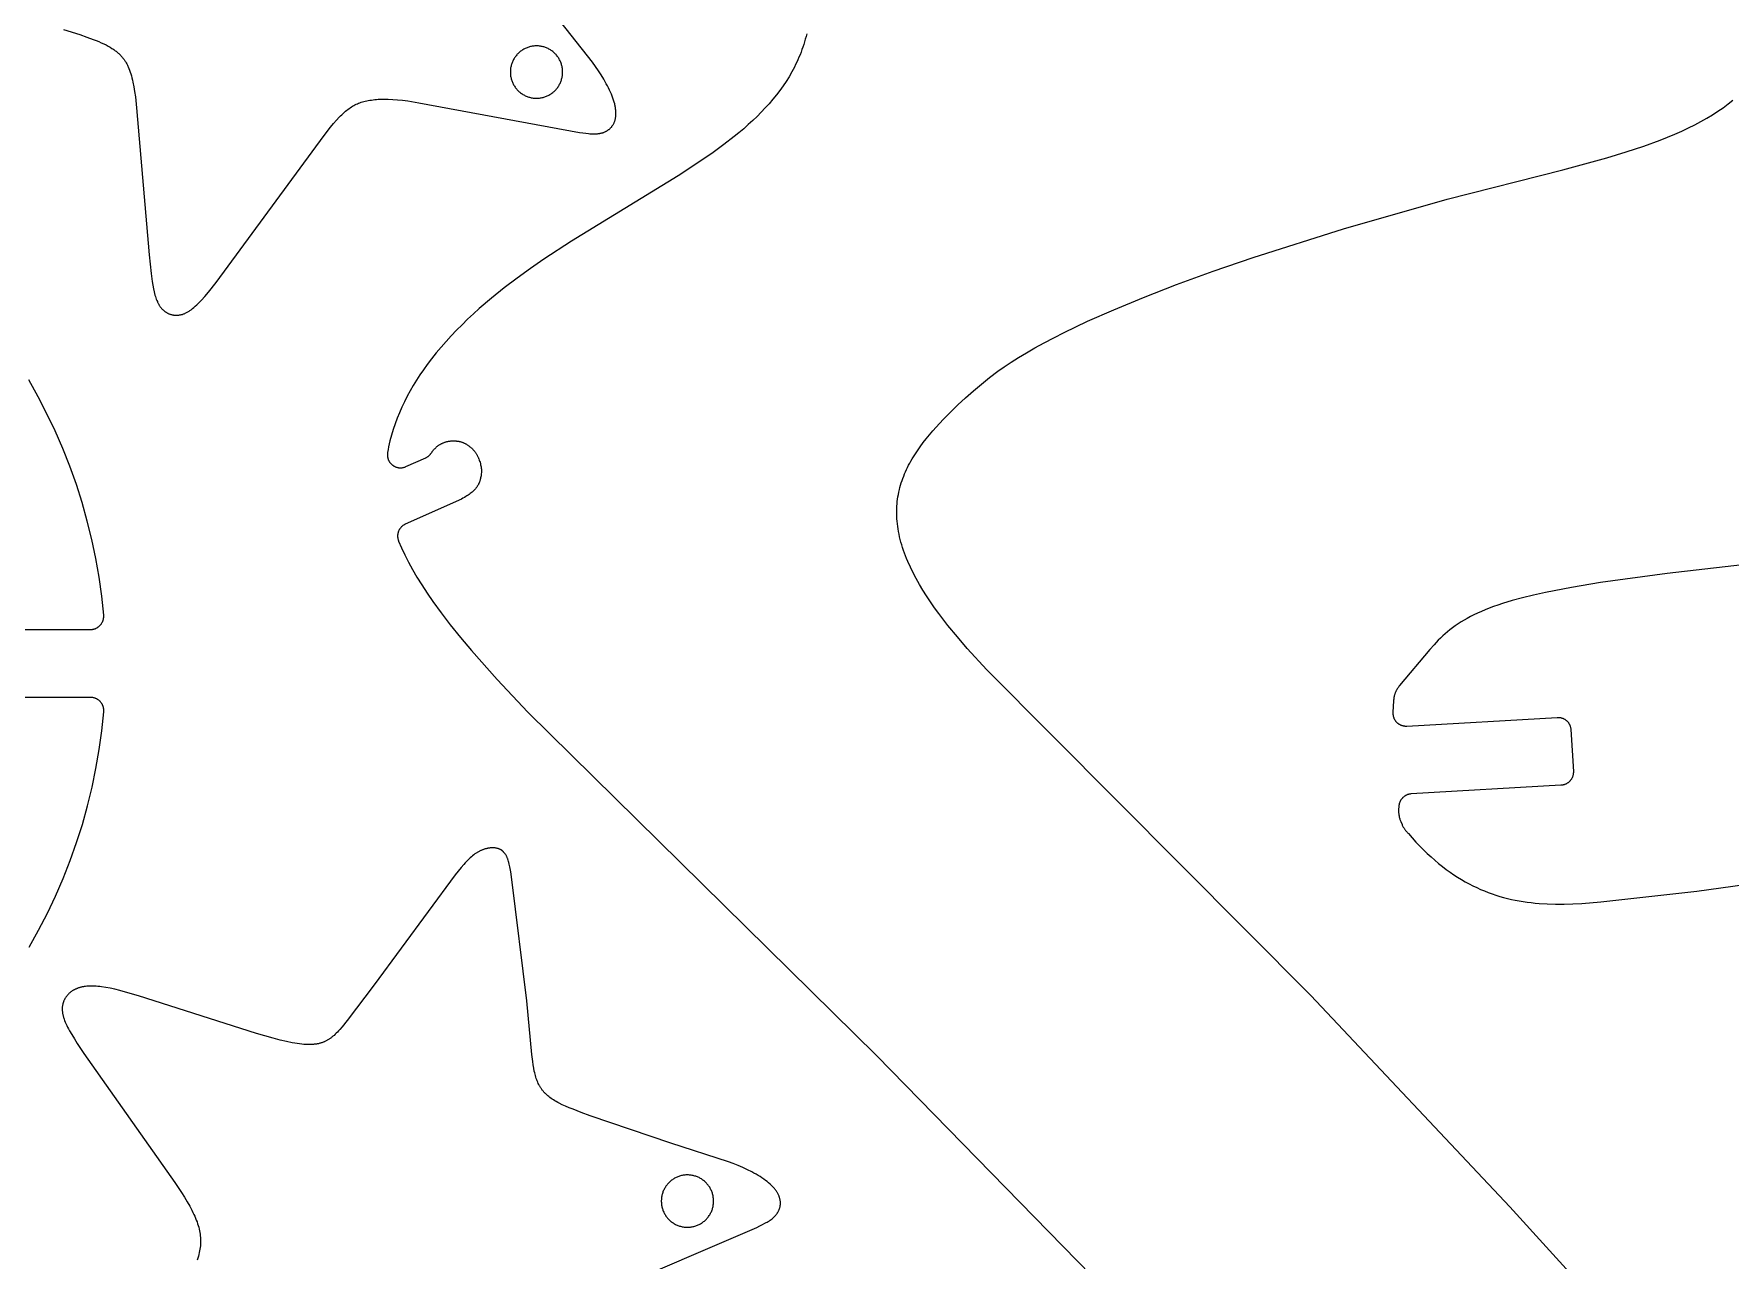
# Model space of a CAD drawing. Header units: millimetres. Extents: x -13379 to -9942, y 7 to 1157.
# Drawn here: x -11869.1 to -11609.6, y 310.8 to 498.3 of the extents above; entities that cross this region are included whole.
import ezdxf

# ---------------------------------------------------------------- set-up
doc = ezdxf.new("R2010")
doc.units = ezdxf.units.MM
doc.header["$MEASUREMENT"] = 0
for name, color, linetype in [('CIRCULO GRANDE 1', 7, 'Continuous'), ('SECCIONES', 7, 'Continuous'), ('TABLERO COMPLETO', 7, 'Continuous')]:
    doc.layers.add(name, color=color, linetype=linetype)

msp = doc.modelspace()

# ---------------------------------------------------------------- linework, layer by layer
at = {"layer": 'CIRCULO GRANDE 1'}
for points in [[(-11873.78, 407.27), (-11860.4, 407.27), (-11860.34, 407.28), (-11860.27, 407.28), (-11860.2, 407.29), (-11860.13, 407.29), (-11860.06, 407.3), (-11859.99, 407.32), (-11859.93, 407.33), (-11859.86, 407.35), (-11859.79, 407.37), (-11859.73, 407.39), (-11859.66, 407.42), (-11859.6, 407.44), (-11859.54, 407.47), (-11859.47, 407.5), (-11859.41, 407.54), (-11859.35, 407.57), (-11859.3, 407.61), (-11859.24, 407.65), (-11859.18, 407.69), (-11859.13, 407.73), (-11859.08, 407.78), (-11859.03, 407.82), (-11858.98, 407.87), (-11858.93, 407.92), (-11858.88, 407.98), (-11858.84, 408.03), (-11858.8, 408.08), (-11858.76, 408.14), (-11858.72, 408.2), (-11858.68, 408.26), (-11858.65, 408.32), (-11858.62, 408.38), (-11858.59, 408.44), (-11858.56, 408.5), (-11858.53, 408.57), (-11858.51, 408.63), (-11858.49, 408.7), (-11858.47, 408.76), (-11858.45, 408.83), (-11858.44, 408.9), (-11858.43, 408.97), (-11858.42, 409.03), (-11858.41, 409.1), (-11858.41, 409.17), (-11858.4, 409.24), (-11858.4, 409.31), (-11858.41, 409.38), (-11858.41, 409.45), (-11858.71, 412.36), (-11859.12, 415.26), (-11859.62, 418.14), (-11860.22, 421.01), (-11860.91, 423.85), (-11861.71, 426.67), (-11862.59, 429.46), (-11863.58, 432.22), (-11864.65, 434.94), (-11865.82, 437.63), (-11867.08, 440.27), (-11868.43, 442.87), (-11869.87, 445.42)], [(-11869.8, 358.71), (-11868.37, 361.27), (-11867.02, 363.87), (-11865.77, 366.51), (-11864.6, 369.2), (-11863.53, 371.92), (-11862.55, 374.68), (-11861.67, 377.47), (-11860.88, 380.29), (-11860.19, 383.14), (-11859.59, 386.01), (-11859.1, 388.89), (-11858.7, 391.79), (-11858.4, 394.7), (-11858.4, 394.77), (-11858.39, 394.84), (-11858.39, 394.91), (-11858.4, 394.98), (-11858.4, 395.05), (-11858.41, 395.12), (-11858.42, 395.19), (-11858.43, 395.25), (-11858.44, 395.32), (-11858.46, 395.39), (-11858.48, 395.46), (-11858.5, 395.52), (-11858.52, 395.59), (-11858.55, 395.65), (-11858.58, 395.71), (-11858.61, 395.78), (-11858.64, 395.84), (-11858.67, 395.9), (-11858.71, 395.95), (-11858.75, 396.01), (-11858.79, 396.07), (-11858.83, 396.12), (-11858.87, 396.18), (-11858.92, 396.23), (-11858.97, 396.28), (-11859.02, 396.33), (-11859.07, 396.37), (-11859.12, 396.42), (-11859.17, 396.46), (-11859.23, 396.5), (-11859.29, 396.54), (-11859.34, 396.58), (-11859.4, 396.61), (-11859.46, 396.65), (-11859.53, 396.68), (-11859.59, 396.71), (-11859.65, 396.73), (-11859.72, 396.76), (-11859.78, 396.78), (-11859.85, 396.8), (-11859.91, 396.82), (-11859.98, 396.83), (-11860.05, 396.85), (-11860.12, 396.86), (-11860.19, 396.86), (-11860.26, 396.87), (-11860.32, 396.87), (-11860.39, 396.87), (-11873.78, 396.87)]]:
    msp.add_lwpolyline(points, dxfattribs=at)
at = {"layer": 'SECCIONES'}
for points in [[(-11788.21, 492.51), (-11788.21, 492.65), (-11788.21, 492.79), (-11788.23, 492.92), (-11788.24, 493.06), (-11788.27, 493.2), (-11788.29, 493.34), (-11788.32, 493.47), (-11788.36, 493.6), (-11788.4, 493.74), (-11788.44, 493.87), (-11788.49, 494), (-11788.55, 494.13), (-11788.61, 494.25), (-11788.67, 494.38), (-11788.74, 494.5), (-11788.81, 494.62), (-11788.88, 494.73), (-11788.96, 494.85), (-11789.04, 494.96), (-11789.13, 495.07), (-11789.22, 495.17), (-11789.32, 495.27), (-11789.41, 495.37), (-11789.51, 495.47), (-11789.62, 495.56), (-11789.73, 495.65), (-11789.84, 495.73), (-11789.95, 495.81), (-11790.07, 495.89), (-11790.19, 495.96), (-11790.31, 496.03), (-11790.43, 496.09), (-11790.56, 496.15), (-11790.68, 496.21), (-11790.81, 496.26), (-11790.94, 496.3), (-11791.08, 496.35), (-11791.21, 496.38), (-11791.34, 496.41), (-11791.48, 496.44), (-11791.62, 496.46), (-11791.75, 496.48), (-11791.89, 496.5), (-11792.03, 496.5), (-11792.17, 496.51), (-11792.31, 496.51), (-11792.45, 496.5), (-11792.59, 496.49), (-11792.72, 496.47), (-11792.86, 496.45), (-11793, 496.43), (-11793.13, 496.4), (-11793.27, 496.36), (-11793.4, 496.32), (-11793.53, 496.28), (-11793.66, 496.23), (-11793.79, 496.18), (-11793.92, 496.12), (-11794.04, 496.06), (-11794.16, 495.99), (-11794.28, 495.92), (-11794.4, 495.85), (-11794.52, 495.77), (-11794.63, 495.69), (-11794.74, 495.6), (-11794.84, 495.51), (-11794.95, 495.42), (-11795.05, 495.32), (-11795.14, 495.22), (-11795.23, 495.12), (-11795.32, 495.01), (-11795.41, 494.9), (-11795.49, 494.79), (-11795.57, 494.68), (-11795.64, 494.56), (-11795.71, 494.44), (-11795.77, 494.31), (-11795.83, 494.19), (-11795.89, 494.06), (-11795.94, 493.93), (-11795.99, 493.8), (-11796.03, 493.67), (-11796.07, 493.54), (-11796.1, 493.4), (-11796.13, 493.27), (-11796.16, 493.13), (-11796.18, 492.99), (-11796.19, 492.85), (-11796.2, 492.72), (-11796.2, 492.58), (-11796.2, 492.44), (-11796.2, 492.3), (-11796.19, 492.16), (-11796.18, 492.02), (-11796.16, 491.89), (-11796.13, 491.75), (-11796.1, 491.61), (-11796.07, 491.48), (-11796.03, 491.34), (-11795.99, 491.21), (-11795.94, 491.08), (-11795.89, 490.95), (-11795.83, 490.83), (-11795.77, 490.7), (-11795.71, 490.58), (-11795.64, 490.46), (-11795.57, 490.34), (-11795.49, 490.22), (-11795.41, 490.11), (-11795.32, 490), (-11795.23, 489.9), (-11795.14, 489.79), (-11795.05, 489.69), (-11794.95, 489.59), (-11794.84, 489.5), (-11794.74, 489.41), (-11794.63, 489.33), (-11794.52, 489.24), (-11794.4, 489.17), (-11794.28, 489.09), (-11794.16, 489.02), (-11794.04, 488.96), (-11793.92, 488.89), (-11793.79, 488.84), (-11793.66, 488.78), (-11793.53, 488.73), (-11793.4, 488.69), (-11793.27, 488.65), (-11793.13, 488.62), (-11793, 488.59), (-11792.86, 488.56), (-11792.72, 488.54), (-11792.59, 488.53), (-11792.45, 488.52), (-11792.31, 488.51), (-11792.17, 488.51), (-11792.03, 488.51), (-11791.89, 488.52), (-11791.75, 488.53), (-11791.62, 488.55), (-11791.48, 488.57), (-11791.34, 488.6), (-11791.21, 488.63), (-11791.08, 488.67), (-11790.94, 488.71), (-11790.81, 488.76), (-11790.68, 488.81), (-11790.56, 488.86), (-11790.43, 488.92), (-11790.31, 488.99), (-11790.19, 489.06), (-11790.07, 489.13), (-11789.95, 489.2), (-11789.84, 489.28), (-11789.73, 489.37), (-11789.62, 489.46), (-11789.51, 489.55), (-11789.41, 489.64), (-11789.32, 489.74), (-11789.22, 489.84), (-11789.13, 489.95), (-11789.04, 490.06), (-11788.96, 490.17), (-11788.88, 490.28), (-11788.81, 490.4), (-11788.74, 490.52), (-11788.67, 490.64), (-11788.61, 490.76), (-11788.55, 490.89), (-11788.49, 491.02), (-11788.44, 491.15), (-11788.4, 491.28), (-11788.36, 491.41), (-11788.32, 491.55), (-11788.29, 491.68), (-11788.27, 491.82), (-11788.24, 491.95), (-11788.23, 492.09), (-11788.21, 492.23), (-11788.21, 492.37), (-11788.21, 492.51)], [(-11765.12, 319.86), (-11765.12, 319.99), (-11765.13, 320.13), (-11765.14, 320.27), (-11765.16, 320.41), (-11765.18, 320.55), (-11765.21, 320.68), (-11765.24, 320.82), (-11765.27, 320.95), (-11765.31, 321.09), (-11765.36, 321.22), (-11765.41, 321.35), (-11765.46, 321.47), (-11765.52, 321.6), (-11765.58, 321.72), (-11765.65, 321.85), (-11765.72, 321.97), (-11765.8, 322.08), (-11765.88, 322.2), (-11765.96, 322.31), (-11766.05, 322.42), (-11766.14, 322.52), (-11766.23, 322.62), (-11766.33, 322.72), (-11766.43, 322.82), (-11766.53, 322.91), (-11766.64, 323), (-11766.75, 323.08), (-11766.87, 323.16), (-11766.98, 323.24), (-11767.1, 323.31), (-11767.22, 323.38), (-11767.34, 323.44), (-11767.47, 323.5), (-11767.6, 323.55), (-11767.73, 323.61), (-11767.86, 323.65), (-11767.99, 323.69), (-11768.12, 323.73), (-11768.26, 323.76), (-11768.39, 323.79), (-11768.53, 323.81), (-11768.67, 323.83), (-11768.81, 323.84), (-11768.95, 323.85), (-11769.09, 323.86), (-11769.22, 323.85), (-11769.36, 323.85), (-11769.5, 323.84), (-11769.64, 323.82), (-11769.78, 323.8), (-11769.91, 323.78), (-11770.05, 323.75), (-11770.18, 323.71), (-11770.32, 323.67), (-11770.45, 323.63), (-11770.58, 323.58), (-11770.71, 323.53), (-11770.83, 323.47), (-11770.96, 323.41), (-11771.08, 323.34), (-11771.2, 323.27), (-11771.32, 323.2), (-11771.43, 323.12), (-11771.54, 323.04), (-11771.65, 322.95), (-11771.76, 322.86), (-11771.86, 322.77), (-11771.96, 322.67), (-11772.06, 322.57), (-11772.15, 322.47), (-11772.24, 322.36), (-11772.32, 322.25), (-11772.4, 322.14), (-11772.48, 322.02), (-11772.55, 321.91), (-11772.62, 321.79), (-11772.69, 321.66), (-11772.75, 321.54), (-11772.81, 321.41), (-11772.86, 321.28), (-11772.9, 321.15), (-11772.95, 321.02), (-11772.98, 320.89), (-11773.02, 320.75), (-11773.05, 320.62), (-11773.07, 320.48), (-11773.09, 320.34), (-11773.1, 320.2), (-11773.11, 320.06), (-11773.12, 319.93), (-11773.12, 319.79), (-11773.11, 319.65), (-11773.1, 319.51), (-11773.09, 319.37), (-11773.07, 319.23), (-11773.05, 319.1), (-11773.02, 318.96), (-11772.98, 318.83), (-11772.95, 318.69), (-11772.9, 318.56), (-11772.86, 318.43), (-11772.81, 318.3), (-11772.75, 318.17), (-11772.69, 318.05), (-11772.62, 317.93), (-11772.55, 317.81), (-11772.48, 317.69), (-11772.4, 317.57), (-11772.32, 317.46), (-11772.24, 317.35), (-11772.15, 317.24), (-11772.06, 317.14), (-11771.96, 317.04), (-11771.86, 316.94), (-11771.76, 316.85), (-11771.65, 316.76), (-11771.54, 316.67), (-11771.43, 316.59), (-11771.32, 316.51), (-11771.2, 316.44), (-11771.08, 316.37), (-11770.96, 316.3), (-11770.83, 316.24), (-11770.71, 316.18), (-11770.58, 316.13), (-11770.45, 316.08), (-11770.32, 316.04), (-11770.18, 316), (-11770.05, 315.97), (-11769.91, 315.94), (-11769.78, 315.91), (-11769.64, 315.89), (-11769.5, 315.87), (-11769.36, 315.86), (-11769.22, 315.86), (-11769.09, 315.86), (-11768.95, 315.86), (-11768.81, 315.87), (-11768.67, 315.88), (-11768.53, 315.9), (-11768.39, 315.92), (-11768.26, 315.95), (-11768.12, 315.98), (-11767.99, 316.02), (-11767.86, 316.06), (-11767.73, 316.11), (-11767.6, 316.16), (-11767.47, 316.21), (-11767.34, 316.27), (-11767.22, 316.34), (-11767.1, 316.4), (-11766.98, 316.48), (-11766.87, 316.55), (-11766.75, 316.63), (-11766.64, 316.72), (-11766.53, 316.8), (-11766.43, 316.9), (-11766.33, 316.99), (-11766.23, 317.09), (-11766.14, 317.19), (-11766.05, 317.3), (-11765.96, 317.4), (-11765.88, 317.52), (-11765.8, 317.63), (-11765.72, 317.75), (-11765.65, 317.87), (-11765.58, 317.99), (-11765.52, 318.11), (-11765.46, 318.24), (-11765.41, 318.37), (-11765.36, 318.5), (-11765.31, 318.63), (-11765.27, 318.76), (-11765.24, 318.89), (-11765.21, 319.03), (-11765.18, 319.17), (-11765.16, 319.3), (-11765.14, 319.44), (-11765.13, 319.58), (-11765.12, 319.72), (-11765.12, 319.86)]]:
    msp.add_lwpolyline(points, dxfattribs=at)
for points in [[(-11750.88, 498.37, 0), (-11750.98, 497.96, 0), (-11751.09, 497.55, 0), (-11751.21, 497.14, 0), (-11751.34, 496.74, 0), (-11751.47, 496.34, 0), (-11751.61, 495.94, 0), (-11751.75, 495.55, 0), (-11751.9, 495.16, 0), (-11752.06, 494.78, 0), (-11752.23, 494.39, 0), (-11752.4, 494.01, 0), (-11752.58, 493.64, 0), (-11752.77, 493.26, 0), (-11753.16, 492.53, 0), (-11753.58, 491.8, 0), (-11754.02, 491.09, 0), (-11754.49, 490.38, 0), (-11754.99, 489.69, 0), (-11755.51, 489.01, 0), (-11756.05, 488.34, 0), (-11756.62, 487.67, 0), (-11757.21, 487.02, 0), (-11757.83, 486.37, 0), (-11758.47, 485.73, 0), (-11759.13, 485.1, 0), (-11759.81, 484.47, 0), (-11760.52, 483.85, 0), (-11761.25, 483.24, 0), (-11761.99, 482.63, 0), (-11763.55, 481.42, 0), (-11765.19, 480.22, 0), (-11766.9, 479.04, 0), (-11770.53, 476.66, 0), (-11786.86, 466.67, 0), (-11791.07, 463.9, 0), (-11793.14, 462.47, 0), (-11795.18, 461, 0), (-11797.16, 459.49, 0), (-11799.09, 457.93, 0), (-11800.96, 456.34, 0), (-11801.86, 455.53, 0), (-11802.74, 454.71, 0), (-11803.6, 453.88, 0), (-11804.44, 453.04, 0), (-11805.25, 452.18, 0), (-11806.04, 451.32, 0), (-11806.81, 450.45, 0), (-11807.54, 449.57, 0), (-11808.25, 448.68, 0), (-11808.93, 447.78, 0), (-11809.5, 446.98, 0), (-11810.04, 446.19, 0), (-11810.56, 445.38, 0), (-11811.06, 444.57, 0), (-11811.53, 443.75, 0), (-11811.98, 442.93, 0), (-11812.41, 442.1, 0), (-11812.8, 441.26, 0), (-11813.18, 440.42, 0), (-11813.52, 439.57, 0), (-11813.84, 438.71, 0), (-11814.13, 437.85, 0), (-11814.39, 436.98, 0), (-11814.62, 436.1, 0), (-11814.72, 435.66, 0), (-11814.82, 435.22, 0), (-11814.91, 434.77, 0), (-11814.99, 434.33, 0), (-11815, 434.26, 0), (-11815.01, 434.19, 0), (-11815.01, 434.12, 0), (-11815.02, 434.05, 0), (-11815.02, 433.98, 0), (-11815.02, 433.91, 0), (-11815.01, 433.84, 0), (-11815.01, 433.77, 0), (-11815, 433.7, 0), (-11814.99, 433.63, 0), (-11814.97, 433.56, 0), (-11814.96, 433.5, 0), (-11814.94, 433.43, 0), (-11814.92, 433.36, 0), (-11814.89, 433.3, 0), (-11814.87, 433.23, 0), (-11814.84, 433.17, 0), (-11814.81, 433.11, 0), (-11814.78, 433.04, 0), (-11814.74, 432.98, 0), (-11814.71, 432.92, 0), (-11814.67, 432.86, 0), (-11814.63, 432.81, 0), (-11814.59, 432.75, 0), (-11814.54, 432.7, 0), (-11814.5, 432.65, 0), (-11814.45, 432.6, 0), (-11814.4, 432.55, 0), (-11814.35, 432.5, 0), (-11814.3, 432.45, 0), (-11814.24, 432.41, 0), (-11814.19, 432.37, 0), (-11814.13, 432.33, 0), (-11814.07, 432.29, 0), (-11814.01, 432.25, 0), (-11813.95, 432.22, 0), (-11813.89, 432.19, 0), (-11813.82, 432.16, 0), (-11813.76, 432.13, 0), (-11813.69, 432.11, 0), (-11813.63, 432.09, 0), (-11813.56, 432.07, 0), (-11813.49, 432.05, 0), (-11813.43, 432.03, 0), (-11813.36, 432.02, 0), (-11813.29, 432.01, 0), (-11813.22, 432, 0), (-11813.15, 432, 0), (-11813.08, 431.99, 0), (-11813.01, 431.99, 0), (-11812.94, 431.99, 0), (-11812.87, 432, 0), (-11812.8, 432, 0), (-11812.73, 432.01, 0), (-11812.66, 432.02, 0), (-11812.6, 432.04, 0), (-11812.53, 432.05, 0), (-11812.46, 432.07, 0), (-11812.39, 432.09, 0), (-11812.33, 432.11, 0), (-11812.26, 432.14, 0), (-11812.2, 432.17, 0), (-11809.15, 433.53, 0), (-11809.08, 433.56, 0), (-11809.02, 433.59, 0), (-11808.96, 433.63, 0), (-11808.9, 433.66, 0), (-11808.85, 433.7, 0), (-11808.79, 433.74, 0), (-11808.74, 433.78, 0), (-11808.68, 433.82, 0), (-11808.63, 433.87, 0), (-11808.58, 433.91, 0), (-11808.53, 433.96, 0), (-11808.49, 434.01, 0), (-11808.44, 434.06, 0), (-11808.4, 434.11, 0), (-11808.36, 434.17, 0), (-11808.32, 434.22, 0), (-11808.28, 434.28, 0), (-11808.24, 434.34, 0), (-11808.19, 434.41, 0), (-11808.15, 434.47, 0), (-11808.1, 434.54, 0), (-11808.05, 434.6, 0), (-11808, 434.66, 0), (-11807.95, 434.72, 0), (-11807.9, 434.78, 0), (-11807.85, 434.84, 0), (-11807.79, 434.9, 0), (-11807.73, 434.96, 0), (-11807.67, 435.02, 0), (-11807.61, 435.07, 0), (-11807.55, 435.13, 0), (-11807.49, 435.18, 0), (-11807.43, 435.23, 0), (-11807.36, 435.29, 0), (-11807.29, 435.34, 0), (-11807.23, 435.39, 0), (-11807.16, 435.43, 0), (-11807.09, 435.48, 0), (-11807.01, 435.53, 0), (-11806.94, 435.57, 0), (-11806.87, 435.61, 0), (-11806.79, 435.65, 0), (-11806.72, 435.69, 0), (-11806.64, 435.73, 0), (-11806.56, 435.77, 0), (-11806.48, 435.8, 0), (-11806.41, 435.83, 0), (-11806.33, 435.86, 0), (-11806.25, 435.89, 0), (-11806.16, 435.92, 0), (-11806.08, 435.95, 0), (-11806, 435.97, 0), (-11805.92, 435.99, 0), (-11805.83, 436.01, 0), (-11805.75, 436.03, 0), (-11805.67, 436.05, 0), (-11805.58, 436.07, 0), (-11805.5, 436.08, 0), (-11805.42, 436.09, 0), (-11805.33, 436.1, 0), (-11805.25, 436.11, 0), (-11805.16, 436.11, 0), (-11805.08, 436.12, 0), (-11805, 436.12, 0), (-11804.91, 436.12, 0), (-11804.83, 436.12, 0), (-11804.75, 436.12, 0), (-11804.66, 436.12, 0), (-11804.58, 436.11, 0), (-11804.5, 436.1, 0), (-11804.42, 436.09, 0), (-11804.34, 436.08, 0), (-11804.26, 436.07, 0), (-11804.18, 436.06, 0), (-11804.1, 436.04, 0), (-11804.02, 436.02, 0), (-11803.95, 436, 0), (-11803.87, 435.99, 0), (-11803.8, 435.96, 0), (-11803.72, 435.94, 0), (-11803.65, 435.92, 0), (-11803.58, 435.89, 0), (-11803.5, 435.87, 0), (-11803.43, 435.84, 0), (-11803.36, 435.81, 0), (-11803.29, 435.78, 0), (-11803.21, 435.74, 0), (-11803.14, 435.71, 0), (-11803.07, 435.67, 0), (-11803, 435.64, 0), (-11802.93, 435.6, 0), (-11802.86, 435.56, 0), (-11802.79, 435.51, 0), (-11802.72, 435.47, 0), (-11802.65, 435.42, 0), (-11802.58, 435.37, 0), (-11802.51, 435.32, 0), (-11802.44, 435.27, 0), (-11802.38, 435.22, 0), (-11802.31, 435.17, 0), (-11802.24, 435.11, 0), (-11802.18, 435.05, 0), (-11802.12, 434.99, 0), (-11802.05, 434.93, 0), (-11801.99, 434.87, 0), (-11801.93, 434.8, 0), (-11801.87, 434.74, 0), (-11801.82, 434.67, 0), (-11801.76, 434.6, 0), (-11801.7, 434.53, 0), (-11801.65, 434.46, 0), (-11801.59, 434.39, 0), (-11801.54, 434.32, 0), (-11801.49, 434.24, 0), (-11801.44, 434.17, 0), (-11801.39, 434.09, 0), (-11801.35, 434.01, 0), (-11801.3, 433.93, 0), (-11801.26, 433.85, 0), (-11801.21, 433.77, 0), (-11801.17, 433.69, 0), (-11801.13, 433.6, 0), (-11801.09, 433.52, 0), (-11801.06, 433.44, 0), (-11801.02, 433.35, 0), (-11800.96, 433.18, 0), (-11800.9, 433, 0), (-11800.84, 432.83, 0), (-11800.79, 432.65, 0), (-11800.75, 432.47, 0), (-11800.71, 432.29, 0), (-11800.68, 432.12, 0), (-11800.66, 431.94, 0), (-11800.64, 431.76, 0), (-11800.62, 431.59, 0), (-11800.63, 431.42, 0), (-11800.64, 431.25, 0), (-11800.65, 431.08, 0), (-11800.67, 430.92, 0), (-11800.69, 430.76, 0), (-11800.72, 430.61, 0), (-11800.75, 430.45, 0), (-11800.78, 430.3, 0), (-11800.8, 430.23, 0), (-11800.82, 430.15, 0), (-11800.84, 430.08, 0), (-11800.87, 430.01, 0), (-11800.89, 429.94, 0), (-11800.92, 429.87, 0), (-11800.95, 429.8, 0), (-11800.97, 429.72, 0), (-11801, 429.66, 0), (-11801.04, 429.59, 0), (-11801.07, 429.52, 0), (-11801.1, 429.45, 0), (-11801.14, 429.38, 0), (-11801.18, 429.31, 0), (-11801.22, 429.25, 0), (-11801.26, 429.18, 0), (-11801.3, 429.12, 0), (-11801.35, 429.05, 0), (-11801.39, 428.99, 0), (-11801.44, 428.92, 0), (-11801.49, 428.86, 0), (-11801.55, 428.79, 0), (-11801.6, 428.73, 0), (-11801.66, 428.67, 0), (-11801.71, 428.6, 0), (-11801.77, 428.54, 0), (-11801.84, 428.48, 0), (-11801.9, 428.42, 0), (-11801.97, 428.36, 0), (-11802.03, 428.29, 0), (-11802.18, 428.17, 0), (-11802.33, 428.05, 0), (-11802.49, 427.93, 0), (-11802.66, 427.81, 0), (-11802.84, 427.69, 0), (-11803.03, 427.58, 0), (-11803.23, 427.46, 0), (-11803.45, 427.34, 0), (-11803.67, 427.22, 0), (-11812.27, 423.37, 0), (-11812.34, 423.34, 0), (-11812.4, 423.31, 0), (-11812.46, 423.27, 0), (-11812.51, 423.24, 0), (-11812.57, 423.2, 0), (-11812.63, 423.16, 0), (-11812.68, 423.12, 0), (-11812.74, 423.08, 0), (-11812.79, 423.03, 0), (-11812.84, 422.99, 0), (-11812.89, 422.94, 0), (-11812.93, 422.89, 0), (-11812.98, 422.84, 0), (-11813.02, 422.78, 0), (-11813.06, 422.73, 0), (-11813.1, 422.67, 0), (-11813.14, 422.62, 0), (-11813.18, 422.56, 0), (-11813.21, 422.5, 0), (-11813.24, 422.44, 0), (-11813.27, 422.38, 0), (-11813.3, 422.31, 0), (-11813.33, 422.25, 0), (-11813.35, 422.19, 0), (-11813.37, 422.12, 0), (-11813.39, 422.06, 0), (-11813.4, 421.99, 0), (-11813.42, 421.92, 0), (-11813.43, 421.86, 0), (-11813.44, 421.79, 0), (-11813.45, 421.72, 0), (-11813.45, 421.65, 0), (-11813.46, 421.58, 0), (-11813.46, 421.51, 0), (-11813.45, 421.45, 0), (-11813.45, 421.38, 0), (-11813.44, 421.31, 0), (-11813.43, 421.24, 0), (-11813.42, 421.17, 0), (-11813.41, 421.11, 0), (-11813.39, 421.04, 0), (-11813.37, 420.98, 0), (-11813.35, 420.91, 0), (-11813.33, 420.85, 0), (-11813.31, 420.78, 0), (-11812.86, 419.75, 0), (-11812.36, 418.68, 0), (-11811.8, 417.58, 0), (-11811.19, 416.45, 0), (-11810.5, 415.29, 0), (-11809.76, 414.08, 0), (-11808.94, 412.83, 0), (-11808.05, 411.54, 0), (-11806.79, 409.8, 0), (-11805.39, 407.98, 0), (-11803.85, 406.06, 0), (-11802.14, 404.03, 0), (-11798.22, 399.61, 0), (-11793.51, 394.61, 0), (-11740.2, 342.12, 0), (-11707.28, 308.43, 0)], [(-11608.47, 280.58, 0), (-11643.31, 318.96, 0), (-11673.78, 351.28, 0), (-11723.32, 401.08, 0), (-11726.32, 404.38, 0), (-11727.82, 406.12, 0), (-11729.28, 407.89, 0), (-11730.66, 409.69, 0), (-11731.31, 410.59, 0), (-11731.94, 411.49, 0), (-11732.54, 412.39, 0), (-11733.1, 413.28, 0), (-11733.64, 414.17, 0), (-11734.13, 415.06, 0), (-11734.6, 415.94, 0), (-11735.02, 416.81, 0), (-11735.41, 417.67, 0), (-11735.59, 418.1, 0), (-11735.76, 418.52, 0), (-11735.92, 418.95, 0), (-11736.07, 419.37, 0), (-11736.21, 419.79, 0), (-11736.34, 420.2, 0), (-11736.46, 420.61, 0), (-11736.56, 421.02, 0), (-11736.66, 421.43, 0), (-11736.75, 421.84, 0), (-11736.83, 422.24, 0), (-11736.9, 422.64, 0), (-11736.96, 423.04, 0), (-11737.01, 423.43, 0), (-11737.05, 423.82, 0), (-11737.08, 424.21, 0), (-11737.1, 424.59, 0), (-11737.11, 424.98, 0), (-11737.11, 425.36, 0), (-11737.1, 425.73, 0), (-11737.08, 426.11, 0), (-11737.05, 426.48, 0), (-11737.02, 426.85, 0), (-11736.97, 427.21, 0), (-11736.92, 427.57, 0), (-11736.85, 427.93, 0), (-11736.78, 428.29, 0), (-11736.7, 428.65, 0), (-11736.61, 429, 0), (-11736.51, 429.35, 0), (-11736.41, 429.69, 0), (-11736.29, 430.04, 0), (-11736.17, 430.38, 0), (-11736.04, 430.72, 0), (-11735.9, 431.05, 0), (-11735.76, 431.39, 0), (-11735.61, 431.72, 0), (-11735.45, 432.05, 0), (-11735.29, 432.38, 0), (-11735.11, 432.7, 0), (-11734.94, 433.02, 0), (-11734.75, 433.34, 0), (-11734.36, 433.98, 0), (-11733.95, 434.61, 0), (-11733.52, 435.22, 0), (-11733.07, 435.84, 0), (-11732.6, 436.44, 0), (-11732.11, 437.04, 0), (-11731.61, 437.63, 0), (-11731.09, 438.21, 0), (-11730.02, 439.36, 0), (-11728.9, 440.49, 0), (-11727.75, 441.6, 0), (-11726.57, 442.68, 0), (-11725.37, 443.74, 0), (-11724.15, 444.77, 0), (-11722.91, 445.78, 0), (-11721.66, 446.75, 0), (-11720.66, 447.44, 0), (-11719.6, 448.14, 0), (-11718.47, 448.86, 0), (-11717.26, 449.59, 0), (-11715.97, 450.33, 0), (-11714.58, 451.1, 0), (-11713.09, 451.89, 0), (-11711.49, 452.7, 0), (-11707.95, 454.39, 0), (-11703.92, 456.17, 0), (-11699.38, 458.04, 0), (-11694.31, 460, 0), (-11688.72, 462.05, 0), (-11682.59, 464.16, 0), (-11668.76, 468.55, 0), (-11652.93, 473.07, 0), (-11635.23, 477.57, 0), (-11628.48, 479.4, 0), (-11625.53, 480.3, 0), (-11622.83, 481.19, 0), (-11620.36, 482.1, 0), (-11619.2, 482.56, 0), (-11618.09, 483.02, 0), (-11617.03, 483.49, 0), (-11616.01, 483.97, 0), (-11615.04, 484.46, 0), (-11614.1, 484.95, 0), (-11613.2, 485.46, 0), (-11612.34, 485.98, 0), (-11611.51, 486.52, 0), (-11610.72, 487.06, 0), (-11609.95, 487.63, 0), (-11609.21, 488.2, 0)], [(-11594.45, 418.66, 0), (-11619.26, 415.81, 0), (-11629.47, 414.43, 0), (-11633.91, 413.71, 0), (-11637.88, 412.94, 0), (-11639.7, 412.53, 0), (-11641.39, 412.11, 0), (-11642.98, 411.68, 0), (-11644.46, 411.23, 0), (-11645.16, 411, 0), (-11645.83, 410.76, 0), (-11646.47, 410.52, 0), (-11647.1, 410.28, 0), (-11647.69, 410.03, 0), (-11648.27, 409.77, 0), (-11648.82, 409.51, 0), (-11649.34, 409.25, 0), (-11649.85, 408.97, 0), (-11650.34, 408.7, 0), (-11650.8, 408.42, 0), (-11651.25, 408.13, 0), (-11651.68, 407.83, 0), (-11652.09, 407.53, 0), (-11652.49, 407.23, 0), (-11652.87, 406.92, 0), (-11653.24, 406.6, 0), (-11653.6, 406.28, 0), (-11653.94, 405.95, 0), (-11654.28, 405.61, 0), (-11654.61, 405.27, 0), (-11654.93, 404.92, 0), (-11655.55, 404.2, 0), (-11660.19, 398.7, 0), (-11660.24, 398.64, 0), (-11660.29, 398.57, 0), (-11660.33, 398.51, 0), (-11660.38, 398.45, 0), (-11660.43, 398.38, 0), (-11660.47, 398.31, 0), (-11660.52, 398.25, 0), (-11660.56, 398.18, 0), (-11660.6, 398.11, 0), (-11660.64, 398.04, 0), (-11660.68, 397.97, 0), (-11660.71, 397.89, 0), (-11660.75, 397.82, 0), (-11660.78, 397.75, 0), (-11660.81, 397.67, 0), (-11660.85, 397.6, 0), (-11660.87, 397.52, 0), (-11660.9, 397.45, 0), (-11660.93, 397.37, 0), (-11660.95, 397.29, 0), (-11660.98, 397.21, 0), (-11661, 397.14, 0), (-11661.02, 397.06, 0), (-11661.04, 396.98, 0), (-11661.05, 396.9, 0), (-11661.07, 396.82, 0), (-11661.08, 396.74, 0), (-11661.09, 396.66, 0), (-11661.1, 396.58, 0), (-11661.11, 396.5, 0), (-11661.12, 396.43, 0), (-11661.12, 396.35, 0), (-11661.17, 395.51, 0), (-11661.22, 394.61, 0), (-11661.22, 394.54, 0), (-11661.22, 394.47, 0), (-11661.22, 394.4, 0), (-11661.22, 394.33, 0), (-11661.21, 394.27, 0), (-11661.2, 394.2, 0), (-11661.19, 394.13, 0), (-11661.18, 394.06, 0), (-11661.16, 393.99, 0), (-11661.14, 393.93, 0), (-11661.12, 393.86, 0), (-11661.1, 393.8, 0), (-11661.07, 393.73, 0), (-11661.05, 393.67, 0), (-11661.02, 393.61, 0), (-11660.99, 393.55, 0), (-11660.95, 393.49, 0), (-11660.92, 393.43, 0), (-11660.88, 393.37, 0), (-11660.84, 393.31, 0), (-11660.8, 393.26, 0), (-11660.75, 393.21, 0), (-11660.71, 393.15, 0), (-11660.66, 393.1, 0), (-11660.61, 393.06, 0), (-11660.56, 393.01, 0), (-11660.51, 392.96, 0), (-11660.46, 392.92, 0), (-11660.4, 392.88, 0), (-11660.35, 392.84, 0), (-11660.29, 392.8, 0), (-11660.23, 392.77, 0), (-11660.17, 392.73, 0), (-11660.11, 392.7, 0), (-11660.05, 392.67, 0), (-11659.98, 392.64, 0), (-11659.92, 392.62, 0), (-11659.85, 392.6, 0), (-11659.79, 392.58, 0), (-11659.72, 392.56, 0), (-11659.66, 392.54, 0), (-11659.59, 392.53, 0), (-11659.52, 392.52, 0), (-11659.45, 392.51, 0), (-11659.38, 392.5, 0), (-11659.31, 392.5, 0), (-11659.25, 392.5, 0), (-11659.18, 392.5, 0), (-11659.11, 392.5, 0), (-11636.11, 393.83, 0), (-11636.04, 393.83, 0), (-11635.97, 393.83, 0), (-11635.9, 393.83, 0), (-11635.83, 393.83, 0), (-11635.76, 393.82, 0), (-11635.7, 393.81, 0), (-11635.63, 393.8, 0), (-11635.56, 393.79, 0), (-11635.5, 393.77, 0), (-11635.43, 393.75, 0), (-11635.37, 393.73, 0), (-11635.3, 393.71, 0), (-11635.24, 393.69, 0), (-11635.17, 393.66, 0), (-11635.11, 393.63, 0), (-11635.05, 393.6, 0), (-11634.99, 393.57, 0), (-11634.93, 393.53, 0), (-11634.88, 393.49, 0), (-11634.82, 393.45, 0), (-11634.77, 393.41, 0), (-11634.71, 393.37, 0), (-11634.66, 393.33, 0), (-11634.61, 393.28, 0), (-11634.56, 393.23, 0), (-11634.51, 393.18, 0), (-11634.47, 393.13, 0), (-11634.43, 393.08, 0), (-11634.38, 393.02, 0), (-11634.34, 392.97, 0), (-11634.31, 392.91, 0), (-11634.27, 392.85, 0), (-11634.24, 392.79, 0), (-11634.21, 392.73, 0), (-11634.18, 392.67, 0), (-11634.15, 392.61, 0), (-11634.12, 392.55, 0), (-11634.1, 392.48, 0), (-11634.08, 392.42, 0), (-11634.06, 392.35, 0), (-11634.04, 392.29, 0), (-11634.03, 392.22, 0), (-11634.02, 392.15, 0), (-11634.01, 392.08, 0), (-11634, 392.02, 0), (-11633.99, 391.95, 0), (-11633.62, 385.56, 0), (-11633.62, 385.49, 0), (-11633.62, 385.42, 0), (-11633.62, 385.35, 0), (-11633.63, 385.29, 0), (-11633.63, 385.22, 0), (-11633.64, 385.15, 0), (-11633.65, 385.08, 0), (-11633.67, 385.02, 0), (-11633.68, 384.95, 0), (-11633.7, 384.88, 0), (-11633.72, 384.82, 0), (-11633.74, 384.75, 0), (-11633.77, 384.69, 0), (-11633.79, 384.63, 0), (-11633.82, 384.57, 0), (-11633.85, 384.5, 0), (-11633.89, 384.44, 0), (-11633.92, 384.39, 0), (-11633.96, 384.33, 0), (-11634, 384.27, 0), (-11634.04, 384.22, 0), (-11634.08, 384.16, 0), (-11634.13, 384.11, 0), (-11634.17, 384.06, 0), (-11634.22, 384.01, 0), (-11634.27, 383.97, 0), (-11634.32, 383.92, 0), (-11634.37, 383.88, 0), (-11634.43, 383.84, 0), (-11634.48, 383.8, 0), (-11634.54, 383.76, 0), (-11634.6, 383.72, 0), (-11634.66, 383.69, 0), (-11634.72, 383.66, 0), (-11634.78, 383.63, 0), (-11634.84, 383.6, 0), (-11634.91, 383.58, 0), (-11634.97, 383.55, 0), (-11635.04, 383.53, 0), (-11635.1, 383.51, 0), (-11635.17, 383.5, 0), (-11635.23, 383.48, 0), (-11635.3, 383.47, 0), (-11635.37, 383.46, 0), (-11635.44, 383.45, 0), (-11635.51, 383.45, 0), (-11658.43, 382.12, 0), (-11658.49, 382.12, 0), (-11658.56, 382.11, 0), (-11658.63, 382.1, 0), (-11658.7, 382.09, 0), (-11658.77, 382.07, 0), (-11658.84, 382.05, 0), (-11658.9, 382.03, 0), (-11658.97, 382.01, 0), (-11659.03, 381.99, 0), (-11659.1, 381.96, 0), (-11659.16, 381.93, 0), (-11659.22, 381.9, 0), (-11659.28, 381.87, 0), (-11659.34, 381.84, 0), (-11659.4, 381.8, 0), (-11659.46, 381.76, 0), (-11659.52, 381.72, 0), (-11659.57, 381.68, 0), (-11659.62, 381.63, 0), (-11659.68, 381.59, 0), (-11659.73, 381.54, 0), (-11659.77, 381.49, 0), (-11659.82, 381.44, 0), (-11659.86, 381.38, 0), (-11659.91, 381.33, 0), (-11659.95, 381.27, 0), (-11659.99, 381.21, 0), (-11660.02, 381.16, 0), (-11660.06, 381.1, 0), (-11660.09, 381.03, 0), (-11660.12, 380.97, 0), (-11660.15, 380.91, 0), (-11660.18, 380.84, 0), (-11660.2, 380.78, 0), (-11660.22, 380.71, 0), (-11660.24, 380.65, 0), (-11660.26, 380.58, 0), (-11660.27, 380.51, 0), (-11660.28, 380.44, 0), (-11660.29, 380.38, 0), (-11660.3, 380.31, 0), (-11660.31, 380.24, 0), (-11660.34, 379.71, 0), (-11660.34, 379.59, 0), (-11660.34, 379.48, 0), (-11660.34, 379.36, 0), (-11660.34, 379.24, 0), (-11660.33, 379.13, 0), (-11660.32, 379.01, 0), (-11660.3, 378.9, 0), (-11660.28, 378.78, 0), (-11660.26, 378.67, 0), (-11660.24, 378.56, 0), (-11660.21, 378.44, 0), (-11660.18, 378.33, 0), (-11660.14, 378.22, 0), (-11660.1, 378.11, 0), (-11660.06, 378, 0), (-11660.02, 377.9, 0), (-11659.82, 377.44, 0), (-11659.78, 377.35, 0), (-11659.73, 377.25, 0), (-11659.68, 377.15, 0), (-11659.63, 377.06, 0), (-11659.58, 376.97, 0), (-11659.52, 376.88, 0), (-11659.46, 376.79, 0), (-11659.4, 376.7, 0), (-11659.34, 376.61, 0), (-11659.27, 376.53, 0), (-11659.2, 376.45, 0), (-11659.13, 376.36, 0), (-11659.06, 376.29, 0), (-11658.99, 376.21, 0), (-11658.91, 376.13, 0), (-11658.83, 376.06, 0), (-11658.27, 375.4, 0), (-11657.69, 374.76, 0), (-11657.12, 374.15, 0), (-11656.55, 373.57, 0), (-11655.97, 373.01, 0), (-11655.39, 372.48, 0), (-11654.81, 371.97, 0), (-11654.23, 371.48, 0), (-11653.65, 371.02, 0), (-11653.07, 370.57, 0), (-11652.48, 370.15, 0), (-11651.9, 369.76, 0), (-11651.32, 369.38, 0), (-11650.73, 369.02, 0), (-11650.15, 368.68, 0), (-11649.57, 368.37, 0), (-11648.98, 368.07, 0), (-11648.4, 367.79, 0), (-11647.81, 367.52, 0), (-11647.23, 367.28, 0), (-11646.64, 367.05, 0), (-11646.05, 366.83, 0), (-11645.47, 366.64, 0), (-11644.88, 366.45, 0), (-11644.29, 366.29, 0), (-11643.7, 366.13, 0), (-11643.1, 366, 0), (-11642.51, 365.87, 0), (-11641.91, 365.76, 0), (-11641.31, 365.66, 0), (-11640.7, 365.57, 0), (-11640.09, 365.5, 0), (-11639.48, 365.43, 0), (-11638.86, 365.38, 0), (-11637.61, 365.31, 0), (-11636.33, 365.27, 0), (-11635.03, 365.28, 0), (-11633.69, 365.31, 0), (-11632.3, 365.38, 0), (-11629.39, 365.6, 0), (-11614.72, 367.23, 0), (-11578.81, 372.24, 0)]]:
    msp.add_polyline3d(points, dxfattribs=at)
at = {"layer": 'TABLERO COMPLETO'}
for points in [[(-11864.57, 499.02), (-11862.07, 498.24), (-11860.99, 497.87), (-11860.02, 497.51), (-11859.58, 497.34), (-11859.16, 497.16), (-11858.77, 496.99), (-11858.4, 496.82), (-11858.05, 496.65), (-11857.73, 496.48), (-11857.43, 496.3), (-11857.14, 496.13), (-11857.01, 496.04), (-11856.88, 495.96), (-11856.76, 495.87), (-11856.63, 495.78), (-11856.52, 495.69), (-11856.4, 495.6), (-11856.29, 495.51), (-11856.19, 495.42), (-11856.09, 495.33), (-11855.99, 495.23), (-11855.89, 495.14), (-11855.8, 495.04), (-11855.71, 494.95), (-11855.62, 494.85), (-11855.54, 494.75), (-11855.46, 494.65), (-11855.38, 494.55), (-11855.3, 494.44), (-11855.23, 494.34), (-11855.16, 494.23), (-11855.09, 494.12), (-11855.02, 494.01), (-11854.95, 493.9), (-11854.89, 493.78), (-11854.83, 493.66), (-11854.76, 493.54), (-11854.71, 493.42), (-11854.65, 493.3), (-11854.54, 493.04), (-11854.44, 492.78), (-11854.34, 492.5), (-11854.25, 492.22), (-11854.16, 491.92), (-11854.08, 491.61), (-11854, 491.29), (-11853.93, 490.96), (-11853.79, 490.27), (-11853.67, 489.52), (-11853.56, 488.74), (-11853.38, 487.05), (-11851.44, 464.55), (-11851.16, 461.71), (-11850.99, 460.47), (-11850.9, 459.91), (-11850.79, 459.37), (-11850.68, 458.88), (-11850.62, 458.64), (-11850.56, 458.41), (-11850.5, 458.19), (-11850.43, 457.99), (-11850.36, 457.79), (-11850.28, 457.59), (-11850.2, 457.41), (-11850.16, 457.32), (-11850.12, 457.24), (-11850.08, 457.15), (-11850.03, 457.07), (-11849.99, 456.99), (-11849.95, 456.91), (-11849.9, 456.84), (-11849.85, 456.77), (-11849.81, 456.69), (-11849.76, 456.63), (-11849.71, 456.56), (-11849.66, 456.49), (-11849.6, 456.43), (-11849.55, 456.37), (-11849.5, 456.31), (-11849.44, 456.25), (-11849.39, 456.19), (-11849.33, 456.14), (-11849.28, 456.09), (-11849.22, 456.04), (-11849.16, 455.99), (-11849.1, 455.94), (-11849.04, 455.89), (-11848.97, 455.85), (-11848.91, 455.81), (-11848.85, 455.77), (-11848.78, 455.73), (-11848.72, 455.69), (-11848.65, 455.65), (-11848.58, 455.62), (-11848.52, 455.59), (-11848.45, 455.56), (-11848.38, 455.53), (-11848.31, 455.5), (-11848.23, 455.48), (-11848.16, 455.45), (-11848.09, 455.43), (-11848.01, 455.41), (-11847.94, 455.39), (-11847.86, 455.38), (-11847.79, 455.36), (-11847.71, 455.35), (-11847.63, 455.34), (-11847.55, 455.33), (-11847.47, 455.32), (-11847.39, 455.32), (-11847.31, 455.32), (-11847.23, 455.32), (-11847.15, 455.32), (-11847.06, 455.33), (-11846.98, 455.34), (-11846.9, 455.35), (-11846.81, 455.36), (-11846.72, 455.37), (-11846.64, 455.39), (-11846.55, 455.41), (-11846.46, 455.44), (-11846.37, 455.46), (-11846.28, 455.49), (-11846.19, 455.52), (-11846.1, 455.56), (-11846.01, 455.6), (-11845.92, 455.64), (-11845.82, 455.69), (-11845.73, 455.73), (-11845.63, 455.79), (-11845.53, 455.84), (-11845.44, 455.9), (-11845.34, 455.96), (-11845.24, 456.03), (-11845.14, 456.1), (-11845.03, 456.17), (-11844.93, 456.25), (-11844.83, 456.33), (-11844.61, 456.5), (-11844.39, 456.69), (-11844.17, 456.9), (-11843.94, 457.12), (-11843.7, 457.36), (-11843.46, 457.62), (-11842.94, 458.19), (-11842.4, 458.83), (-11841.21, 460.32), (-11824.7, 482.83), (-11823.7, 484.09), (-11823.24, 484.64), (-11822.8, 485.14), (-11822.39, 485.59), (-11822.18, 485.79), (-11821.99, 485.99), (-11821.8, 486.17), (-11821.61, 486.34), (-11821.42, 486.51), (-11821.24, 486.66), (-11821.05, 486.8), (-11820.87, 486.94), (-11820.69, 487.06), (-11820.51, 487.18), (-11820.33, 487.29), (-11820.15, 487.39), (-11819.97, 487.49), (-11819.78, 487.58), (-11819.6, 487.66), (-11819.41, 487.74), (-11819.21, 487.81), (-11819.02, 487.88), (-11818.81, 487.94), (-11818.6, 488), (-11818.39, 488.06), (-11818.17, 488.11), (-11817.94, 488.15), (-11817.71, 488.19), (-11817.46, 488.23), (-11817.21, 488.26), (-11816.96, 488.29), (-11816.69, 488.32), (-11816.41, 488.34), (-11816.12, 488.35), (-11815.83, 488.36), (-11815.52, 488.37), (-11815.21, 488.37), (-11814.88, 488.36), (-11814.2, 488.33), (-11813.47, 488.27), (-11812.71, 488.19), (-11811.9, 488.09), (-11810.18, 487.82), (-11785.63, 483.28), (-11785.13, 483.2), (-11784.67, 483.14), (-11784.24, 483.09), (-11784.03, 483.07), (-11783.84, 483.06), (-11783.65, 483.05), (-11783.46, 483.05), (-11783.28, 483.05), (-11783.11, 483.06), (-11782.94, 483.07), (-11782.86, 483.08), (-11782.78, 483.09), (-11782.69, 483.1), (-11782.61, 483.11), (-11782.53, 483.13), (-11782.46, 483.14), (-11782.38, 483.16), (-11782.3, 483.18), (-11782.22, 483.2), (-11782.15, 483.22), (-11782.07, 483.24), (-11782, 483.27), (-11781.93, 483.29), (-11781.85, 483.32), (-11781.78, 483.35), (-11781.71, 483.38), (-11781.64, 483.41), (-11781.57, 483.45), (-11781.5, 483.49), (-11781.44, 483.52), (-11781.37, 483.56), (-11781.3, 483.61), (-11781.24, 483.65), (-11781.17, 483.7), (-11781.11, 483.75), (-11781.05, 483.8), (-11780.99, 483.85), (-11780.93, 483.9), (-11780.87, 483.96), (-11780.82, 484.02), (-11780.76, 484.08), (-11780.71, 484.14), (-11780.66, 484.21), (-11780.61, 484.27), (-11780.56, 484.34), (-11780.51, 484.41), (-11780.47, 484.49), (-11780.42, 484.56), (-11780.38, 484.64), (-11780.34, 484.72), (-11780.31, 484.81), (-11780.27, 484.89), (-11780.24, 484.98), (-11780.21, 485.07), (-11780.19, 485.16), (-11780.16, 485.26), (-11780.14, 485.36), (-11780.12, 485.46), (-11780.1, 485.56), (-11780.09, 485.66), (-11780.08, 485.77), (-11780.07, 485.88), (-11780.06, 485.99), (-11780.06, 486.1), (-11780.06, 486.22), (-11780.06, 486.34), (-11780.06, 486.46), (-11780.07, 486.58), (-11780.09, 486.7), (-11780.1, 486.83), (-11780.12, 486.96), (-11780.14, 487.09), (-11780.16, 487.22), (-11780.19, 487.36), (-11780.22, 487.5), (-11780.25, 487.63), (-11780.33, 487.92), (-11780.42, 488.21), (-11780.52, 488.51), (-11780.63, 488.81), (-11780.75, 489.12), (-11780.89, 489.44), (-11781.04, 489.76), (-11781.19, 490.08), (-11781.36, 490.41), (-11781.53, 490.73), (-11781.91, 491.4), (-11782.32, 492.06), (-11782.74, 492.72), (-11783.19, 493.38), (-11783.66, 494.03), (-11789.38, 501.3)], [(-11771.66, 328.73), (-11784, 332.91), (-11785.37, 333.4), (-11786.62, 333.89), (-11787.2, 334.12), (-11787.75, 334.36), (-11788.26, 334.6), (-11788.74, 334.83), (-11788.96, 334.95), (-11789.18, 335.07), (-11789.39, 335.2), (-11789.59, 335.32), (-11789.79, 335.45), (-11789.97, 335.57), (-11790.15, 335.7), (-11790.32, 335.83), (-11790.49, 335.97), (-11790.65, 336.1), (-11790.79, 336.24), (-11790.87, 336.32), (-11790.94, 336.39), (-11791.01, 336.46), (-11791.07, 336.53), (-11791.14, 336.61), (-11791.2, 336.68), (-11791.26, 336.76), (-11791.32, 336.84), (-11791.38, 336.92), (-11791.44, 337), (-11791.5, 337.08), (-11791.55, 337.16), (-11791.6, 337.24), (-11791.65, 337.33), (-11791.71, 337.41), (-11791.75, 337.5), (-11791.85, 337.67), (-11791.94, 337.85), (-11792.02, 338.04), (-11792.1, 338.23), (-11792.17, 338.42), (-11792.24, 338.62), (-11792.31, 338.83), (-11792.37, 339.04), (-11792.43, 339.26), (-11792.48, 339.48), (-11792.54, 339.71), (-11792.63, 340.18), (-11792.72, 340.68), (-11792.79, 341.2), (-11792.93, 342.3), (-11793.7, 350.49), (-11795.99, 369.02), (-11796.15, 370.19), (-11796.23, 370.71), (-11796.28, 370.95), (-11796.32, 371.18), (-11796.37, 371.4), (-11796.43, 371.61), (-11796.48, 371.81), (-11796.54, 372), (-11796.57, 372.09), (-11796.6, 372.18), (-11796.64, 372.26), (-11796.67, 372.35), (-11796.71, 372.43), (-11796.74, 372.51), (-11796.78, 372.59), (-11796.82, 372.66), (-11796.86, 372.74), (-11796.9, 372.81), (-11796.94, 372.88), (-11796.99, 372.94), (-11797.03, 373.01), (-11797.08, 373.07), (-11797.13, 373.13), (-11797.18, 373.18), (-11797.23, 373.24), (-11797.26, 373.26), (-11797.28, 373.29), (-11797.31, 373.32), (-11797.34, 373.34), (-11797.36, 373.36), (-11797.39, 373.39), (-11797.42, 373.41), (-11797.45, 373.43), (-11797.48, 373.46), (-11797.51, 373.48), (-11797.53, 373.5), (-11797.56, 373.52), (-11797.59, 373.54), (-11797.62, 373.56), (-11797.66, 373.57), (-11797.69, 373.59), (-11797.72, 373.61), (-11797.75, 373.63), (-11797.78, 373.64), (-11797.81, 373.66), (-11797.85, 373.67), (-11797.88, 373.69), (-11797.95, 373.72), (-11798.01, 373.74), (-11798.08, 373.76), (-11798.15, 373.78), (-11798.22, 373.8), (-11798.3, 373.82), (-11798.37, 373.83), (-11798.44, 373.85), (-11798.52, 373.86), (-11798.59, 373.87), (-11798.67, 373.87), (-11798.75, 373.88), (-11798.83, 373.88), (-11798.91, 373.88), (-11798.98, 373.88), (-11799.07, 373.88), (-11799.15, 373.87), (-11799.23, 373.87), (-11799.31, 373.86), (-11799.39, 373.85), (-11799.47, 373.84), (-11799.56, 373.82), (-11799.64, 373.81), (-11799.72, 373.79), (-11799.81, 373.77), (-11799.89, 373.75), (-11799.98, 373.73), (-11800.06, 373.71), (-11800.14, 373.68), (-11800.23, 373.65), (-11800.31, 373.63), (-11800.4, 373.59), (-11800.49, 373.56), (-11800.57, 373.53), (-11800.66, 373.49), (-11800.74, 373.45), (-11800.83, 373.41), (-11800.92, 373.37), (-11801, 373.32), (-11801.09, 373.27), (-11801.18, 373.22), (-11801.27, 373.17), (-11801.35, 373.12), (-11801.44, 373.06), (-11801.62, 372.94), (-11801.8, 372.81), (-11801.98, 372.67), (-11802.16, 372.51), (-11802.35, 372.35), (-11802.54, 372.17), (-11802.73, 371.98), (-11802.92, 371.78), (-11803.12, 371.57), (-11803.33, 371.35), (-11803.74, 370.86), (-11804.18, 370.33), (-11804.63, 369.75), (-11817.04, 352.91), (-11821.17, 347.45), (-11821.95, 346.5), (-11822.31, 346.08), (-11822.49, 345.89), (-11822.66, 345.7), (-11822.83, 345.53), (-11823, 345.36), (-11823.17, 345.2), (-11823.34, 345.06), (-11823.51, 344.92), (-11823.6, 344.85), (-11823.68, 344.79), (-11823.77, 344.73), (-11823.85, 344.67), (-11823.94, 344.61), (-11824.03, 344.55), (-11824.12, 344.5), (-11824.21, 344.45), (-11824.29, 344.4), (-11824.39, 344.35), (-11824.48, 344.31), (-11824.57, 344.26), (-11824.66, 344.22), (-11824.76, 344.18), (-11824.85, 344.14), (-11824.95, 344.11), (-11825.05, 344.08), (-11825.14, 344.04), (-11825.24, 344.01), (-11825.35, 343.99), (-11825.45, 343.96), (-11825.55, 343.93), (-11825.66, 343.91), (-11825.77, 343.89), (-11825.88, 343.87), (-11825.99, 343.86), (-11826.1, 343.84), (-11826.22, 343.83), (-11826.34, 343.82), (-11826.46, 343.81), (-11826.7, 343.79), (-11826.96, 343.79), (-11827.23, 343.79), (-11827.51, 343.8), (-11827.81, 343.82), (-11828.12, 343.85), (-11828.45, 343.89), (-11828.8, 343.94), (-11829.17, 344), (-11829.57, 344.07), (-11830.43, 344.25), (-11831.4, 344.48), (-11832.49, 344.76), (-11835.05, 345.49), (-11853.09, 351.26), (-11855.08, 351.83), (-11855.94, 352.05), (-11856.72, 352.24), (-11857.44, 352.4), (-11858.1, 352.52), (-11858.72, 352.62), (-11859, 352.65), (-11859.28, 352.68), (-11859.55, 352.71), (-11859.81, 352.72), (-11860.06, 352.73), (-11860.3, 352.74), (-11860.54, 352.73), (-11860.77, 352.72), (-11860.99, 352.71), (-11861.2, 352.69), (-11861.41, 352.66), (-11861.51, 352.64), (-11861.61, 352.62), (-11861.7, 352.6), (-11861.8, 352.58), (-11861.89, 352.56), (-11861.99, 352.54), (-11862.08, 352.51), (-11862.17, 352.48), (-11862.26, 352.45), (-11862.34, 352.42), (-11862.43, 352.39), (-11862.51, 352.36), (-11862.59, 352.32), (-11862.68, 352.29), (-11862.76, 352.25), (-11862.83, 352.21), (-11862.91, 352.17), (-11862.99, 352.13), (-11863.06, 352.09), (-11863.13, 352.04), (-11863.21, 352), (-11863.28, 351.95), (-11863.34, 351.9), (-11863.41, 351.85), (-11863.48, 351.8), (-11863.54, 351.75), (-11863.61, 351.69), (-11863.67, 351.64), (-11863.73, 351.58), (-11863.79, 351.52), (-11863.84, 351.46), (-11863.9, 351.41), (-11863.95, 351.34), (-11864.01, 351.28), (-11864.06, 351.22), (-11864.11, 351.15), (-11864.16, 351.09), (-11864.2, 351.02), (-11864.25, 350.95), (-11864.29, 350.89), (-11864.33, 350.82), (-11864.37, 350.75), (-11864.41, 350.67), (-11864.44, 350.6), (-11864.48, 350.53), (-11864.51, 350.45), (-11864.54, 350.38), (-11864.57, 350.3), (-11864.6, 350.22), (-11864.62, 350.14), (-11864.64, 350.06), (-11864.67, 349.98), (-11864.68, 349.9), (-11864.7, 349.82), (-11864.71, 349.73), (-11864.73, 349.65), (-11864.74, 349.56), (-11864.74, 349.48), (-11864.75, 349.39), (-11864.75, 349.3), (-11864.75, 349.21), (-11864.75, 349.12), (-11864.75, 349.03), (-11864.74, 348.93), (-11864.73, 348.84), (-11864.72, 348.74), (-11864.71, 348.64), (-11864.69, 348.54), (-11864.67, 348.44), (-11864.65, 348.34), (-11864.63, 348.24), (-11864.6, 348.13), (-11864.57, 348.03), (-11864.54, 347.92), (-11864.5, 347.81), (-11864.46, 347.7), (-11864.38, 347.47), (-11864.28, 347.23), (-11864.18, 346.99), (-11864.06, 346.73), (-11863.93, 346.47), (-11863.78, 346.2), (-11863.63, 345.91), (-11863.28, 345.31), (-11862.89, 344.67), (-11862.45, 343.97), (-11861.42, 342.43), (-11847.5, 322.71), (-11846.49, 321.18), (-11846.04, 320.45), (-11845.63, 319.76), (-11845.25, 319.09), (-11844.91, 318.45), (-11844.76, 318.13), (-11844.61, 317.83), (-11844.48, 317.53), (-11844.35, 317.24), (-11844.24, 316.95), (-11844.13, 316.67), (-11844.04, 316.39), (-11843.95, 316.12), (-11843.87, 315.85), (-11843.81, 315.59), (-11843.75, 315.33), (-11843.7, 315.07), (-11843.66, 314.81), (-11843.63, 314.56), (-11843.6, 314.31), (-11843.59, 314.05), (-11843.58, 313.8), (-11843.59, 313.55), (-11843.6, 313.29), (-11843.62, 313.04), (-11843.65, 312.78), (-11843.68, 312.51), (-11843.73, 312.25), (-11843.78, 311.98), (-11843.85, 311.7), (-11843.92, 311.42), (-11844.01, 311.13), (-11844.11, 310.83)], [(-11781.45, 305.96), (-11758.52, 315.84), (-11758.06, 316.06), (-11757.64, 316.26), (-11757.26, 316.46), (-11757.08, 316.56), (-11756.91, 316.66), (-11756.75, 316.76), (-11756.59, 316.86), (-11756.45, 316.96), (-11756.31, 317.06), (-11756.17, 317.17), (-11756.11, 317.22), (-11756.04, 317.27), (-11755.98, 317.33), (-11755.92, 317.38), (-11755.86, 317.44), (-11755.81, 317.49), (-11755.75, 317.55), (-11755.7, 317.61), (-11755.65, 317.67), (-11755.6, 317.73), (-11755.55, 317.79), (-11755.5, 317.85), (-11755.45, 317.91), (-11755.41, 317.98), (-11755.36, 318.04), (-11755.32, 318.11), (-11755.28, 318.17), (-11755.24, 318.24), (-11755.21, 318.31), (-11755.17, 318.38), (-11755.14, 318.45), (-11755.11, 318.52), (-11755.08, 318.6), (-11755.05, 318.67), (-11755.03, 318.74), (-11755, 318.82), (-11754.98, 318.9), (-11754.96, 318.98), (-11754.95, 319.05), (-11754.93, 319.13), (-11754.92, 319.22), (-11754.91, 319.3), (-11754.9, 319.38), (-11754.9, 319.46), (-11754.9, 319.55), (-11754.9, 319.63), (-11754.9, 319.72), (-11754.91, 319.81), (-11754.92, 319.9), (-11754.93, 319.98), (-11754.95, 320.07), (-11754.97, 320.16), (-11754.99, 320.25), (-11755.02, 320.35), (-11755.05, 320.44), (-11755.08, 320.53), (-11755.11, 320.62), (-11755.15, 320.72), (-11755.19, 320.81), (-11755.24, 320.91), (-11755.29, 321), (-11755.34, 321.1), (-11755.4, 321.19), (-11755.46, 321.29), (-11755.52, 321.39), (-11755.59, 321.48), (-11755.66, 321.58), (-11755.74, 321.68), (-11755.82, 321.77), (-11755.9, 321.87), (-11755.99, 321.97), (-11756.08, 322.06), (-11756.17, 322.16), (-11756.27, 322.26), (-11756.37, 322.36), (-11756.48, 322.45), (-11756.7, 322.65), (-11756.93, 322.84), (-11757.18, 323.03), (-11757.44, 323.22), (-11757.72, 323.41), (-11758.01, 323.6), (-11758.31, 323.78), (-11758.62, 323.96), (-11758.94, 324.14), (-11759.27, 324.32), (-11759.95, 324.66), (-11760.65, 324.98), (-11761.37, 325.29), (-11762.11, 325.59), (-11762.86, 325.87), (-11771.66, 328.73)]]:
    msp.add_lwpolyline(points, dxfattribs=at)

doc.saveas('drawing.dxf')
